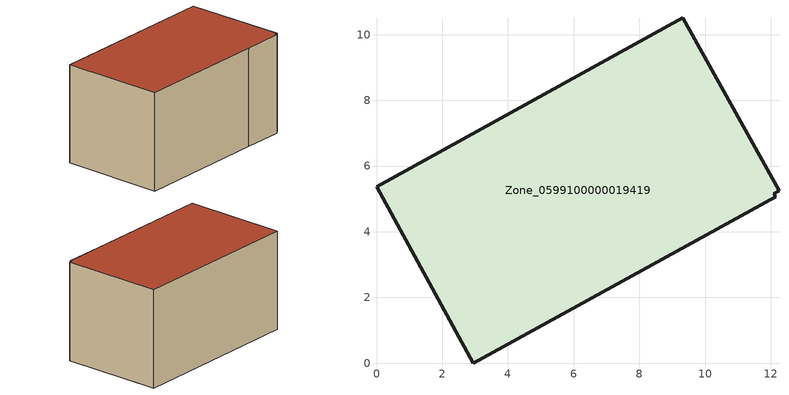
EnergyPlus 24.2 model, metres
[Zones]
Zone_0599100000019419
 floor ground (C_G): 12.1,5.16 12.15,5.07 10.05,3.9 2.94,0 0,5.37 9.32,10.51 12.25,5.24 z0
 wall outside (C_F): 2.94,0 10.05,3.9 12.15,5.07 12.1,5.16 12.25,5.24 9.32,10.51 0,5.37 2.94,0 z0:5.91
 roof outside (C_R): 12.15,5.07 12.1,5.16 12.25,5.24 9.32,10.51 0,5.37 2.94,0 10.05,3.9 z5.91
[BUILDING]
Pand.0599100000019419: North Axis=0; Terrain=City; Loads Convergence Tolerance Value=0.04; Temperature Convergence Tolerance Value=0.4; Solar Distribution=FullExterior; Maximum Number of Warmup Days=25; Minimum Number of Warmup Days=1
[Site:Location]
Rotterdam.The.Hague.AP_ZH_NLD Design_Conditions: Latitude=51.96; Longitude=4.45; Time Zone=1; Elevation=-4.5
[SITE:GROUNDTEMPERATURE:BUILDINGSURFACE]
18, 18, 18, 18, 18, 18, 18, 18, 18, 18, 18, 18
[MATERIAL] Thermal Absorptance=0.9; Solar Absorptance=0.7; Visible Absorptance=0.7
Name | Roughness | Thickness | Conductivity | Density | Specific Heat
G.TC.1946-1964 | MediumSmooth | 0.15 | 1 | 540 | 1210
F.TC.1946-1964 | Rough | 0.3 | 0.857143 | 1920 | 840
R.TC.1946-1964 | MediumRough | 0.2 | 0.235294 | 1500 | 1000
[CONSTRUCTION]
C_G: G.TC.1946-1964
C_F: F.TC.1946-1964
C_R: R.TC.1946-1964
[ZONE]
Zone_0599100000019419: Type=1; Multiplier=1; Ceiling Height=Autocalculate; Volume=Autocalculate; Floor Area=autocalculate; Part of Total Floor Area=Yes
[ZONEINFILTRATION:DESIGNFLOWRATE]
Infil_Zone_0599100000019419: Zone or ZoneList or Space or SpaceList=Zone_0599100000019419; Schedule=AlwaysOn; Design Flow Rate Calculation Method=Flow/Area; Flow Rate per Floor Area=0.003; Constant Term Coefficient=1; Temperature Term Coefficient=0; Velocity Term Coefficient=0; Velocity Squared Term Coefficient=0
[HVACTEMPLATE:ZONE:IDEALLOADSAIRSYSTEM]
Zone_0599100000019419: Maximum Heating Supply Air Temperature=50; Minimum Cooling Supply Air Temperature=13; Maximum Heating Supply Air Humidity Ratio=0.0156; Minimum Cooling Supply Air Humidity Ratio=0.0077; Heating Limit=NoLimit; Cooling Limit=NoLimit; Dehumidification Control Type=ConstantSensibleHeatRatio; Cooling Sensible Heat Ratio=0.7; Dehumidification Setpoint=60; Humidification Control Type=None; Humidification Setpoint=30; Outdoor Air Method=None; Outdoor Air Flow Rate per Person=0.00944; Outdoor Air Flow Rate per Zone Floor Area=0; Outdoor Air Flow Rate per Zone=0; Demand Controlled Ventilation Type=None; Outdoor Air Economizer Type=NoEconomizer; Heat Recovery Type=None; Sensible Heat Recovery Effectiveness=0.7; Latent Heat Recovery Effectiveness=0.65
[ZONECONTROL:THERMOSTAT]
ThermostatControl_Zone_0599100000019419: Zone or ZoneList=Zone_0599100000019419; Control Type Schedule=DualSetpointControlType; Control 1=Thermostat_Zone_0599100000019419; Temperature Difference Between Cutout And Setpoint=0
[THERMOSTATSETPOINT:DUALSETPOINT]
Thermostat_Zone_0599100000019419: Heating Setpoint Temperature Schedule=HeatingSetpoint_Zone_0599100000019419; Cooling Setpoint Temperature Schedule=CoolingSetpoint_Zone_0599100000019419
[SCHEDULE:COMPACT]
HeatingSetpoint_Zone_0599100000019419: Through: 12/31, For: AllDays, Until: 24:00, 21
CoolingSetpoint_Zone_0599100000019419: Through: 12/31, For: AllDays, Until: 24:00, 24
DualSetpointControlType: Through: 12/31, For: AllDays, Until: 24:00, 4
AlwaysOn: Through: 12/31, For: AllDays, Until: 24:00, 1
